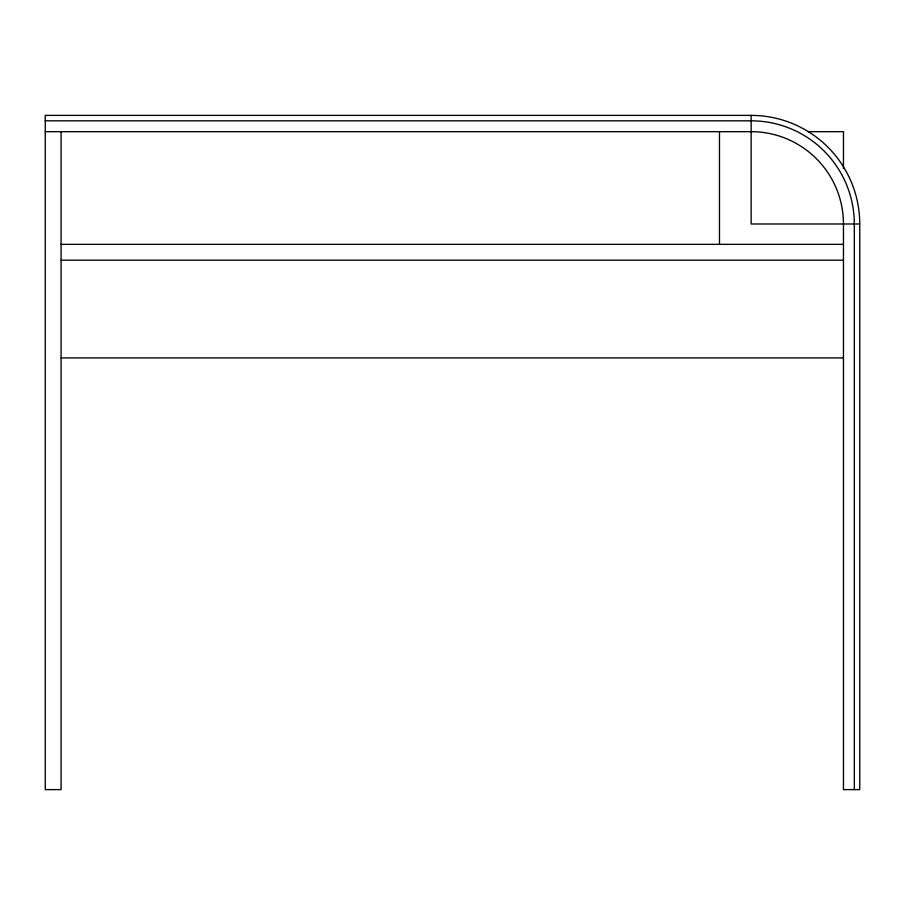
<?xml version="1.0" encoding="UTF-8"?>
<svg xmlns="http://www.w3.org/2000/svg" width="905" height="905" viewBox="0 0 905 905"><rect width="100%" height="100%" fill="white"/><g stroke="black" fill="none" stroke-linecap="round" stroke-linejoin="round"><path stroke-width="1.36" d="M751.15 131.678A92.31 92.31 0 0 1 843.46 223.988L843.46 789.613L859.75 789.613L859.75 223.988A108.6 108.6 0 0 0 751.15 115.388L45.25 115.388L45.25 789.613L61.088 789.613L61.088 131.678M45.25 120.818L751.15 120.818A103.17 103.17 0 0 1 854.32 223.988L854.32 789.613M45.25 131.678L751.885 131.678M808.154 131.678L843.46 131.678L843.46 168.443M859.75 223.988L751.15 223.988L751.15 115.388M61.088 244.35L843.46 244.35M61.088 260.188L843.46 260.188M61.088 357.928L843.46 357.928M719.475 131.678L719.475 244.35"/></g></svg>
